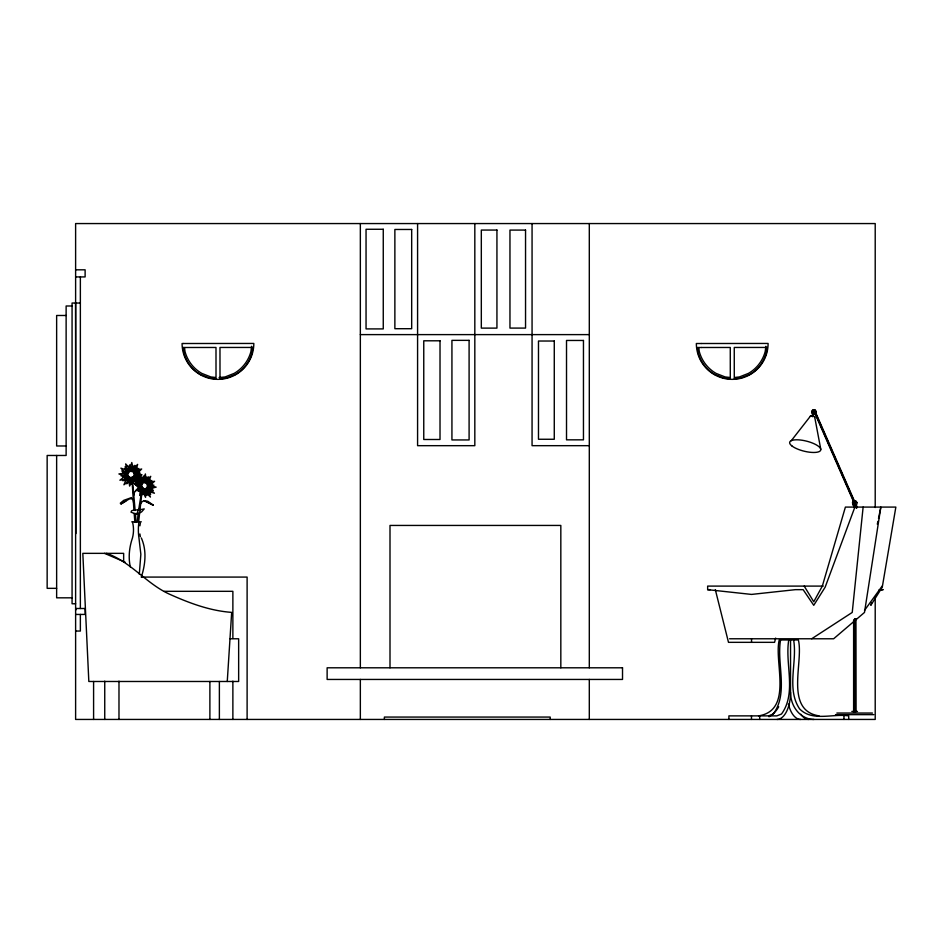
<?xml version="1.0" encoding="UTF-8"?>
<svg xmlns="http://www.w3.org/2000/svg" width="943" height="943" viewBox="0 0 943 943"><rect width="100%" height="100%" fill="white"/><g stroke="black" fill="none" stroke-linecap="round" stroke-linejoin="round"><path stroke-width="1.41" d="M149.854 486.482L149.831 488.651L148.334 491.256L145.788 492.517L142.876 492.093L140.377 490.101L138.963 487.071L139.01 483.83L140.507 481.225L143.053 479.963L145.965 480.388L150.739 476.333L148.464 482.38L149.407 484.396M138.645 521.892L141.969 492.329M137.372 521.774L138.149 513.145M227.263 681.483L231.672 612.372C210.218 610.864 189.755 603.225 170.27 594.526C146.578 584.177 131.112 561.78 106.535 553.352M137.336 473.516L137.065 476.793L135.203 479.551L132.256 481.083L128.991 480.942L126.315 479.197L124.924 476.298L125.101 474.117M863.128 507.086L852.236 612.431L811.687 638.776M139.305 574.204L140.849 554.319L138.951 537.946A27.948 13.968 -90 0 1 138.951 521.833M133.387 502.112L133.6 500.509L132.256 499.106L129.981 498.541M251.616 346.281L250.921 351.586A35.869 35.869 0 0 1 234.206 373.369L225.106 376.952L219.094 377.565M765.893 346.281L765.197 351.586A35.869 35.869 0 0 1 748.483 373.369L739.383 376.952L735.057 377.436M138.574 510.316L141.485 492.27M877.32 524.178L877.909 521.326M878.499 518.473L880.845 507.086L864.495 612.431L833.636 638.776L729.587 638.776M75.617 610.286L76.006 608.506M141.32 577.069C145.422 564.397 146.884 550.453 141.32 537.946M812.347 416.582L813.821 410.7L814.493 411.077M812.512 416.582L813.986 410.7M813.161 415.78L813.738 413.435M813.314 415.78L813.903 413.435M775.653 638.081L774.58 642.336L728.491 642.336L715.324 589.658M871.603 602.707L870.813 605.323L882.271 587.159L895.85 507.086L845.399 507.086L822.331 586.098L813.75 601.764L804.202 586.098M132.633 480.706L131.643 483.936L130.299 480.022L127.847 479.032L126.279 476.922L125.997 474.258L127.093 471.759L129.262 470.086L131.926 469.697L134.377 470.687L135.945 472.797L136.228 475.449L135.132 477.96L132.963 479.622L130.299 480.022L126.798 483.806L127.847 479.032L122.838 480.753L126.279 476.922L121.105 475.861L125.997 474.258L121.812 470.946L127.093 471.759L125.03 466.832L129.262 470.086L129.804 464.793L131.926 469.697L134.861 465.382L134.377 470.687L138.833 468.435L135.945 472.797L140.012 472.997L136.228 475.449L139.847 478.242L135.132 477.96L136.629 482.368L133.882 480.305M854.877 507.086L825.16 587.159L813.75 605.323L803.141 589.658L795.42 589.658L751.536 594.42L707.651 589.658L707.651 586.098L823.227 586.098M136.594 514.359L141.568 511.919L144.232 508.902L138.362 510.045L134.46 509.798L131.607 510.8L131.03 512.179L136.594 514.359L138.68 509.267M124.924 476.298L118.912 473.94L125.195 473.021L127.057 470.251L129.026 469.237M882.141 586.098L864.495 610.404M791.318 440.652L810.591 415.946M813.019 409.663L811.652 411.207L812.064 413.93L813.703 414.083M813.668 409.663L812.3 411.207L812.725 413.93L815.66 414.083L816.249 411.443L814.976 409.663L813.609 411.207L814.033 413.93M853.851 500.839L852.484 502.371L852.908 505.106L855.843 505.248M854.511 500.839L853.132 502.371L853.556 505.106M855.16 500.839L853.792 502.371L854.217 505.106M138.208 472.608L141.674 468.977L135.945 470.616L133.258 468.86L130.004 468.73L131.784 462.518L133.258 468.86L137.643 464.38L135.945 470.616L136.876 472.549M150.821 484.572L154.593 481.284L148.464 482.38M123.922 477.075L119.902 480.199L126.315 479.197L123.922 484.796L128.991 480.942L129.604 486.081L132.256 481.083L135.922 485.28L135.203 479.551L140.672 481.036L137.065 476.793L141.992 474.789L138.503 473.834M121.046 503.939L131.572 497.586L123.792 500.32L120.303 503.185L121.046 503.939L125.832 501.051M768.604 715.878L773.272 714.028C788.69 693.022 776.513 663.754 780.545 639.955M758.561 715.878C793.582 710.385 773.767 661.927 779.236 639.955L798.367 639.955C803.849 661.927 784.034 710.385 819.054 715.878M878.829 590.129L883.214 589.658L880.644 589.658M75.617 269.816L85.118 269.816L85.118 276.924L75.617 276.924M80.367 303.033L72.069 303.033L72.069 603.768L75.617 603.768M72.069 305.992L66.128 305.992L66.128 455.469L47.15 455.469L47.15 588.338L56.639 588.338M66.128 315.481L56.639 315.481L56.639 445.98L66.128 445.98M360.344 334.612L589.304 334.612M589.304 445.674L532.064 445.674L532.064 223.562M855.242 501.629L854.275 501.629L854.275 507.523M131.831 521.833L141.32 521.833M141.438 577.081L247.113 577.081L247.113 719.438M707.651 589.658L710.209 589.658M164.247 591.32L232.874 591.32L232.874 638.446M72.069 597.827L56.639 597.827L56.639 455.469M75.617 608.506L85.118 608.506L85.118 614.435L75.617 614.435M854.275 629.759L855.242 629.759L855.242 619.445M75.617 631.044L80.367 631.044L80.367 614.435M230.104 638.776L238.65 638.776L238.65 681.483L88.831 681.483L82.819 553.352L123.651 553.352L123.651 562.193M851.835 711.435L857.458 711.435M836.865 713.038L872.428 713.038M835.51 714.641L873.784 714.641M729.458 377.436L725.132 376.952L716.032 373.381A35.869 35.869 0 0 1 699.293 351.609L698.763 347.637M215.181 377.436L210.855 376.952L201.755 373.381A35.869 35.869 0 0 1 185.017 351.609L184.498 347.637M151.128 485.751L156.137 487.154L149.831 488.651L154.416 493.248L148.334 491.256L150.432 497.067L145.788 492.517L145.552 497.326L142.876 492.093L139.694 495.511L140.377 490.101L135.839 490.56L138.963 487.071L135.226 484.231L139.01 483.83L136.016 478.584L140.507 481.225L140.012 474.777L143.053 479.963L145.399 473.952L145.965 480.388M104.543 553.352L125.136 562.181M144.196 500.698L153.296 505.2L147.745 501.24L144.809 500.933L153.296 505.2M138.55 509.597L139.965 510.352M129.132 467.763L125.655 463.897L127.057 470.251L120.904 468.141L125.195 473.021M815.589 411.443L814.328 409.663L812.949 411.207L813.373 413.93M815.436 412.056L854.865 502.065M856.044 504.753L857.222 507.44M815.023 412.056L856.798 507.44M815 412.633L856.774 508.018M815.165 413.977L856.362 508.018M130.346 567.026C128.154 557.337 129.309 547.282 132.468 537.946A27.948 24.2 -90 0 0 132.468 521.833M814.717 417.16L820.787 449.304M132.55 480.977L135.132 510.505M135.379 513.405L136.134 522.104M133.941 510.505L132.091 480.954M134.177 513.405L134.861 522.104M75.617 303.033L75.912 533.608M875.21 507.546L875.21 223.562L75.617 223.562L75.617 719.438L875.21 719.438L875.21 597.308M855.902 618.785L855.902 711.564M855.348 618.785L855.478 711.564M855.242 504.576L855.242 507.523M854.924 618.785L854.924 711.564M854.83 501.629L854.83 507.523M854.688 501.629L854.688 507.523M854.688 619.445L854.594 711.564M854.275 619.445L854.169 711.564M854.04 620.258L854.04 711.564M853.615 620.258L853.615 711.564M848.712 719.438L848.712 715.878C832.799 713.38 812.465 721.925 799.64 708.936C786.12 688.838 797.46 662.281 793.629 639.955M843.961 715.878L843.961 719.438M790.54 639.955L790.54 692.351A27.099 13.544 -90 0 1 776.997 719.438M788.761 639.955C784.729 663.754 796.906 693.022 781.488 714.028L776.82 715.878L728.904 715.878L728.904 719.438M759.693 715.878L759.693 719.438M751.536 638.776L751.536 642.336M751.477 715.878L751.477 719.438M589.304 223.562L589.304 667.797M589.304 679.443L589.304 719.438M560.826 667.797L560.826 525.44L390.001 525.44L390.001 667.797M550.205 719.438L550.205 717.069L384.379 717.069L384.379 719.438M474.824 223.562L474.824 445.674L417.584 445.674L417.584 223.562M360.344 223.562L360.344 667.797M360.344 679.443L360.344 719.438M232.874 681.152L232.874 719.438M219.377 681.483L219.377 719.438M209.888 681.483L209.888 719.438M118.983 681.152L118.983 719.438M104.744 681.152L104.744 719.438M93.593 681.483L93.593 719.438M80.367 276.924L80.367 608.506M810.355 416.276A2.24 0.719 14 0 1 812.984 416.087A2.24 0.719 14 0 1 814.481 417.49M814.009 719.438A27.099 23.469 -90 0 1 790.54 692.351M808.835 719.438A27.099 13.544 90 0 1 800.866 714.264M800.619 719.438A27.099 13.544 -90 0 1 788.407 704.079M778.729 706.755A27.099 23.469 -90 0 1 769.016 716.774M133.776 495.24A6.707 6.613 -77.4 0 1 138.303 489.063M139.717 506.58A6.707 5.658 86.5 0 1 144.739 500.662M140.377 536.638A27.948 24.2 -90 0 1 139.918 533.962M139.918 525.829A27.948 24.2 -90 0 1 140.377 523.141M146.295 477.311L146.2 481.956L147.839 483.606L148.299 488.12L147.014 489.782L145.081 490.395L141.391 488.144L140.625 485.893L142.216 481.967L144.149 481.354L146.2 481.956L149.937 479.527L147.839 483.606L152.46 483.299L148.605 485.857L152.766 487.849L148.299 488.12L151.186 491.716L147.014 489.782L148.287 493.566L145.081 490.395L144.067 493.979L143.018 489.794L140.424 491.763L141.391 488.144L138.574 487.72L140.625 485.893L137.595 483.441L140.92 483.629L139.175 479.574L142.216 481.967L142.358 477.323L144.149 481.354L146.295 477.311M133.423 468.164L133.152 471.63L134.401 474.718L133.717 476.356L130.57 477.747L127.918 475.767L127.718 474.034L129.804 471.288L133.152 471.63L135.674 470.156L134.201 472.985L137.277 473.174L134.401 474.718L136.794 476.498L133.717 476.356L134.495 478.95L132.315 477.464L131.631 480.588L130.57 477.747L128.331 480.246L128.967 477.123L125.749 478.089L127.918 475.767L124.476 475.237L127.718 474.034L124.959 471.913L128.413 472.396L127.022 469.19L129.804 471.288L130.122 467.822L131.548 471.005L133.423 468.164M133.67 478.219L133.376 481.991L131.454 479.032L129.167 478.631L127.446 477.134L126.727 474.942L127.222 472.643L128.79 470.84L131.006 470.027L133.281 470.416L135.014 471.913L135.733 474.105L135.238 476.415L133.67 478.219L131.454 479.032L129.167 482.804L129.167 478.631L125.219 480.93L127.446 477.134L122.885 477.087L126.727 474.942L122.578 472.844L127.222 472.643L124.617 468.789L128.79 470.84L128.354 466.207L131.006 470.027L132.798 465.807L133.281 470.416L136.747 467.669L135.014 471.913L138.621 471.252L135.733 474.105L139.387 475.755L135.238 476.415L137.348 479.81L133.67 478.219M252.783 347.448L252.087 352.741A35.869 35.869 0 0 1 235.385 374.536L226.296 378.131L220.002 378.768L219.978 347.46L252.783 347.448M767.048 347.448L766.364 352.741A35.869 35.869 0 0 1 749.661 374.536L740.561 378.131L734.279 378.768L734.255 347.46L767.048 347.448M146.967 479.728L146.33 483.146L147.344 484.608L147.108 487.932L144.397 489.04L141.91 486.824L141.627 485.067L143.324 482.51L146.33 483.146L149.583 481.932L147.344 484.608L150.703 485.079L147.627 486.352L150.467 488.368L147.108 487.932L148.947 490.619L145.929 488.91L146.106 491.987L144.397 489.04L143.136 491.362L142.923 488.274L141.037 488.969L141.91 486.824L139.399 485.999L141.627 485.067L139.635 482.722L142.145 483.488L141.32 480.187L143.324 482.51L143.996 479.091L144.857 482.38L146.967 479.728M148.134 477.075L147.084 482.309L148.617 484.561L149.018 487.248L148.192 489.641L146.354 491.126L144.008 491.279L141.756 490.065L140.236 487.826L139.823 485.138L140.66 482.733L142.487 481.26L144.845 481.107L147.084 482.309L151.847 480.494L148.617 484.561L153.921 485.173L149.018 487.248L153.344 490.384L148.192 489.641L150.715 494.215L146.354 491.126L146.943 495.358L144.008 491.279L142.028 494.78L141.756 490.065L138.315 491.374L140.236 487.826L137.006 486.34L139.823 485.138L136.818 481.472L140.66 482.733L139.446 477.641L142.487 481.26L143.584 476.038L144.845 481.107L148.134 477.075M857.081 502.607L856.492 505.248L854.865 505.106L854.441 502.371L855.808 500.839L857.081 502.607M183.296 343.511L182.082 343.511A35.869 35.869 0 0 0 217.986 379.357A35.869 35.869 0 0 0 253.82 343.452L183.296 343.511M701.156 343.511L696.347 343.511A35.869 35.869 0 0 0 732.251 379.357A35.869 35.869 0 0 0 768.097 343.452L701.156 343.511M183.814 347.495L183.131 347.495L183.838 352.8A35.869 35.869 0 0 0 200.564 374.571L209.664 378.143L216.018 378.78L215.994 347.472L183.814 347.495M701.616 347.495L697.407 347.495L698.103 352.8A35.869 35.869 0 0 0 714.841 374.571L723.941 378.143L730.295 378.78L730.271 347.472L701.616 347.495M383.259 229.267L366.049 229.267L366.049 328.907L383.259 328.907L383.259 229.267M411.678 229.467L394.869 229.467L394.869 328.706L411.678 328.706L411.678 229.467M496.937 230.057L481.319 230.057L481.319 328.117L496.937 328.117L496.937 230.057M525.546 230.08L509.963 230.08L509.963 328.093L525.546 328.093L525.546 230.08M469.095 340.352L451.933 340.352L451.933 439.945L469.095 439.945L469.095 340.352M583.458 340.458L566.519 340.458L566.519 439.839L583.458 439.839L583.458 340.458M440.016 340.8L423.761 340.8L423.761 439.497L440.016 439.497L440.016 340.8M554.272 341.024L538.477 341.024L538.477 439.261L554.272 439.261L554.272 341.024M622.521 667.797L327.127 667.797L327.127 679.443L622.521 679.443L622.521 667.797M792.144 446.133A16.019 5.175 14 0 0 819.113 451.626A16.019 5.175 14 0 0 804.391 440.652A16.019 5.175 14 0 0 792.144 446.133"/></g></svg>
